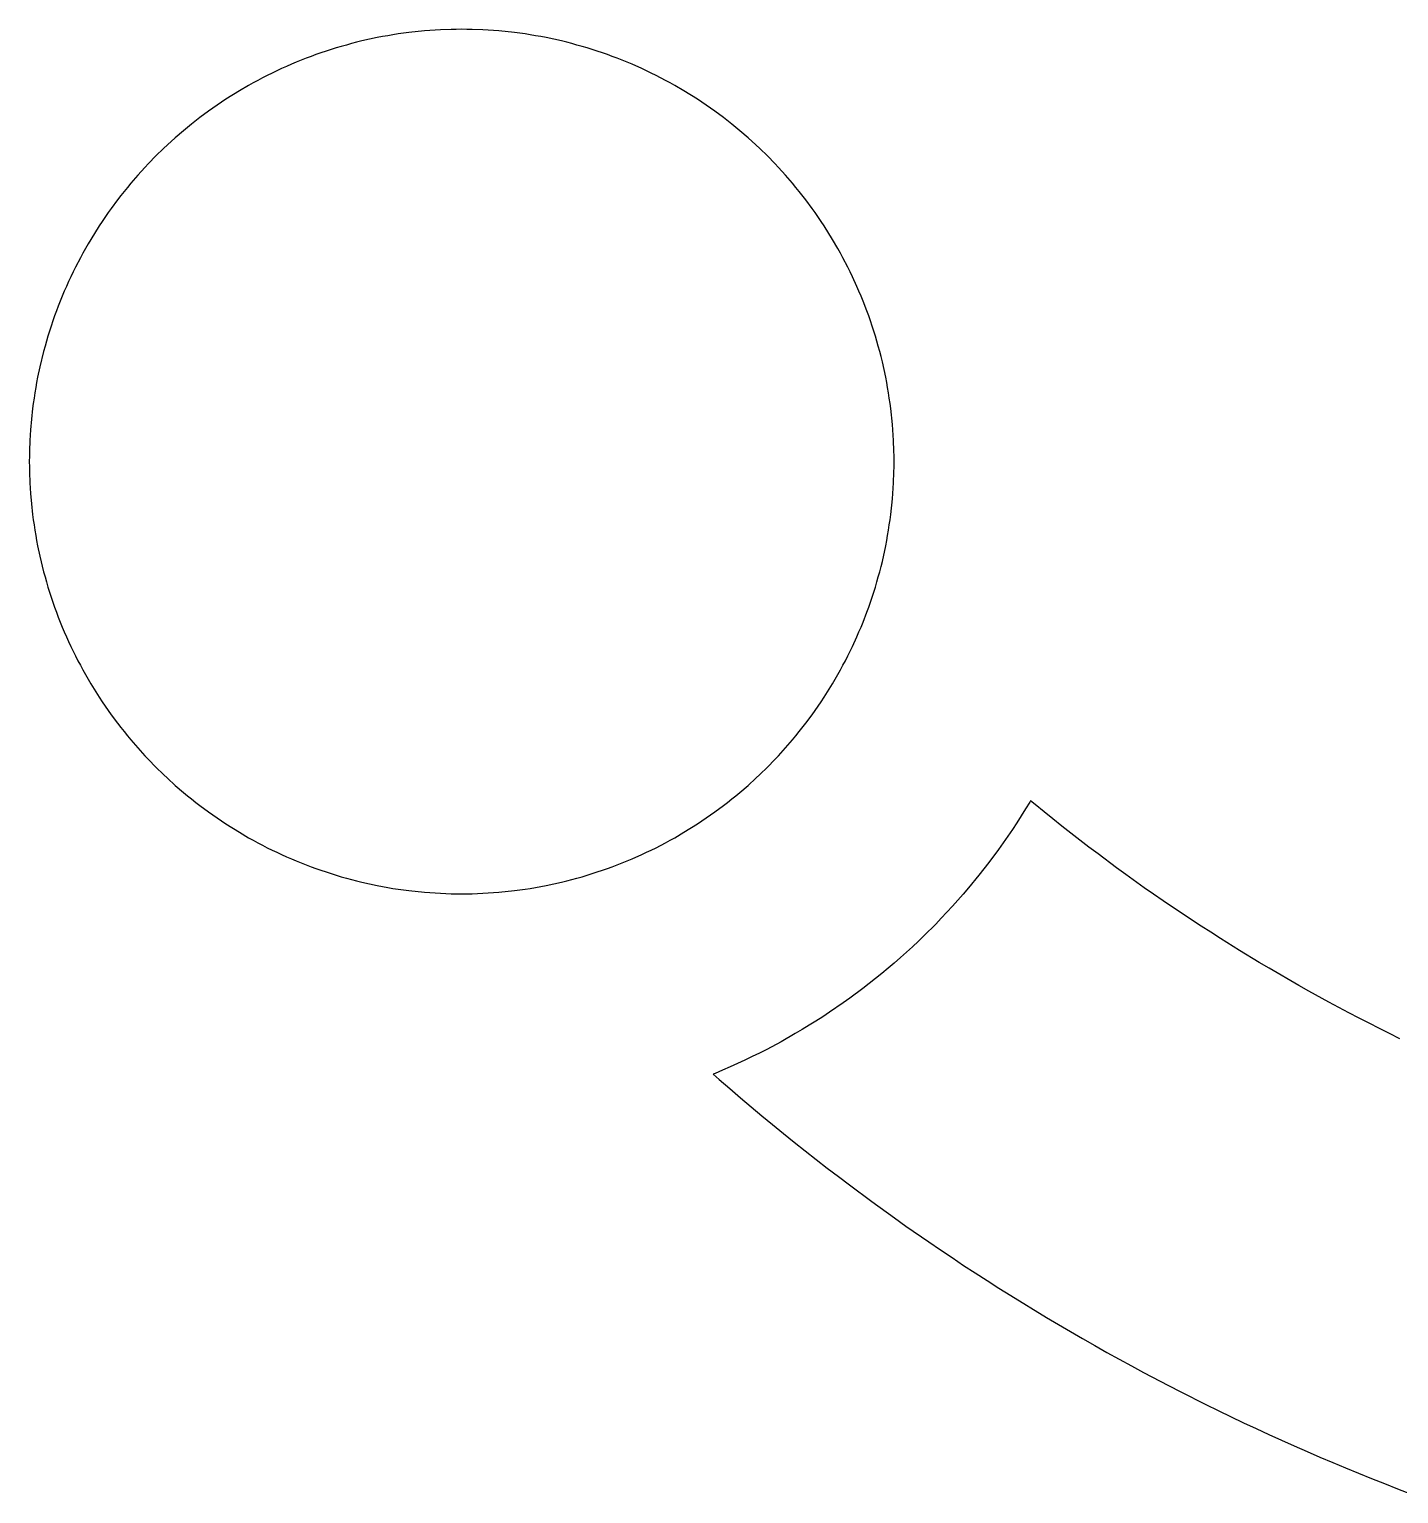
# Model space of a CAD drawing. Header units: metres. Extents: x 7.4 to 27.6, y 14.8 to 42.2.
# Drawn here: x 7.82 to 13.88, y 19.07 to 25.56 of the extents above; entities that cross this region are included whole.
import ezdxf

# ---------------------------------------------------------------- set-up
doc = ezdxf.new("R2010")
doc.units = ezdxf.units.M

msp = doc.modelspace()

# ---------------------------------------------------------------- linework, layer by layer
for p, q in [((9.56586, 25.5519), (9.49578, 25.5444)), ((9.58923, 25.5534), (9.56586, 25.5519)), ((9.61259, 25.5554), (9.58923, 25.5534)), ((9.63645, 25.5563), (9.61259, 25.5554)), ((9.68317, 25.5583), (9.63645, 25.5563)), ((9.70653, 25.5583), (9.68317, 25.5583)), ((9.73039, 25.5588), (9.70653, 25.5583)), ((9.75376, 25.5583), (9.73039, 25.5588)), ((9.77712, 25.5583), (9.75376, 25.5583)), ((9.82384, 25.5563), (9.77712, 25.5583)), ((9.8477, 25.5554), (9.82384, 25.5563)), ((9.87106, 25.5534), (9.8477, 25.5554)), ((9.89443, 25.5519), (9.87106, 25.5534)), ((9.96451, 25.5444), (9.89443, 25.5519)), ((9.19704, 25.4828), (9.17467, 25.4763)), ((9.2199, 25.4892), (9.19704, 25.4828)), ((9.24227, 25.4957), (9.2199, 25.4892)), ((9.26514, 25.5012), (9.24227, 25.4957)), ((9.288, 25.5071), (9.26514, 25.5012)), ((9.3566, 25.5221), (9.288, 25.5071)), ((9.37996, 25.5265), (9.3566, 25.5221)), ((9.40282, 25.5305), (9.37996, 25.5265)), ((9.42619, 25.5345), (9.40282, 25.5305)), ((9.44955, 25.538), (9.42619, 25.5345)), ((9.47241, 25.5414), (9.44955, 25.538)), ((9.49578, 25.5444), (9.47241, 25.5414)), ((9.98788, 25.5414), (9.96451, 25.5444)), ((10.0112, 25.538), (9.98788, 25.5414)), ((10.0341, 25.5345), (10.0112, 25.538)), ((10.0575, 25.5305), (10.0341, 25.5345)), ((10.0803, 25.5265), (10.0575, 25.5305)), ((10.1037, 25.5221), (10.0803, 25.5265)), ((10.1723, 25.5071), (10.1037, 25.5221)), ((10.1952, 25.5012), (10.1723, 25.5071)), ((10.218, 25.4957), (10.1952, 25.5012)), ((10.2404, 25.4892), (10.218, 25.4957)), ((10.2633, 25.4828), (10.2404, 25.4892)), ((10.2856, 25.4763), (10.2633, 25.4828)), ((9.01958, 25.4216), (8.99771, 25.4132)), ((9.04145, 25.4306), (9.01958, 25.4216)), ((9.06333, 25.439), (9.04145, 25.4306)), ((9.0852, 25.447), (9.06333, 25.439)), ((9.1523, 25.4694), (9.0852, 25.447)), ((9.17467, 25.4763), (9.1523, 25.4694)), ((10.308, 25.4694), (10.2856, 25.4763)), ((10.3751, 25.447), (10.308, 25.4694)), ((10.397, 25.439), (10.3751, 25.447)), ((10.4188, 25.4306), (10.397, 25.439)), ((10.4407, 25.4216), (10.4188, 25.4306)), ((10.4626, 25.4132), (10.4407, 25.4216)), ((8.86947, 25.3545), (8.84859, 25.3436)), ((8.89084, 25.365), (8.86947, 25.3545)), ((8.91172, 25.3749), (8.89084, 25.365)), ((8.93309, 25.3849), (8.91172, 25.3749)), ((8.95447, 25.3943), (8.93309, 25.3849)), ((8.97634, 25.4037), (8.95447, 25.3943)), ((8.99771, 25.4132), (8.97634, 25.4037)), ((10.4844, 25.4037), (10.4626, 25.4132)), ((10.5272, 25.3849), (10.4844, 25.4037)), ((10.5486, 25.3749), (10.5272, 25.3849)), ((10.5694, 25.365), (10.5486, 25.3749)), ((10.5908, 25.3545), (10.5694, 25.365)), ((10.6326, 25.3327), (10.5908, 25.3545)), ((8.78695, 25.3103), (8.74619, 25.2864)), ((8.80733, 25.3217), (8.78695, 25.3103)), ((8.82821, 25.3327), (8.80733, 25.3217)), ((8.84859, 25.3436), (8.82821, 25.3327)), ((10.653, 25.3217), (10.6326, 25.3327)), ((10.6733, 25.3103), (10.653, 25.3217)), ((10.7141, 25.2864), (10.6733, 25.3103)), ((8.64728, 25.2228), (8.62839, 25.2094)), ((8.66666, 25.2362), (8.64728, 25.2228)), ((8.68655, 25.2492), (8.66666, 25.2362)), ((8.74619, 25.2864), (8.68655, 25.2492)), ((10.7737, 25.2492), (10.7141, 25.2864)), ((10.7936, 25.2362), (10.7737, 25.2492)), ((10.8324, 25.2094), (10.7936, 25.2362)), ((8.57123, 25.1681), (8.53444, 25.1393)), ((8.609, 25.196), (8.57123, 25.1681)), ((8.62839, 25.2094), (8.609, 25.196)), ((10.8513, 25.196), (10.8324, 25.2094)), ((10.8891, 25.1681), (10.8513, 25.196)), ((10.9258, 25.1393), (10.8891, 25.1681)), ((8.49816, 25.1095), (8.46237, 25.0787)), ((8.51605, 25.1244), (8.49816, 25.1095)), ((8.53444, 25.1393), (8.51605, 25.1244)), ((10.9442, 25.1244), (10.9258, 25.1393)), ((10.9621, 25.1095), (10.9442, 25.1244)), ((10.9979, 25.0787), (10.9621, 25.1095)), ((8.41067, 25.0309), (8.37687, 24.9981)), ((8.42757, 25.0469), (8.41067, 25.0309)), ((8.46237, 25.0787), (8.42757, 25.0469)), ((11.0327, 25.0469), (10.9979, 25.0787)), ((11.0496, 25.0309), (11.0327, 25.0469)), ((11.0834, 24.9981), (11.0496, 25.0309)), ((8.34406, 24.9643), (8.32816, 24.9474)), ((8.37687, 24.9981), (8.34406, 24.9643)), ((11.1162, 24.9643), (11.0834, 24.9981)), ((11.1321, 24.9474), (11.1162, 24.9643)), ((8.29635, 24.9126), (8.26553, 24.8769)), ((8.32816, 24.9474), (8.29635, 24.9126)), ((11.1639, 24.9126), (11.1321, 24.9474)), ((11.1948, 24.8769), (11.1639, 24.9126)), ((8.2362, 24.8406), (8.22129, 24.8222)), ((8.25062, 24.859), (8.2362, 24.8406)), ((8.26553, 24.8769), (8.25062, 24.859)), ((11.2097, 24.859), (11.1948, 24.8769)), ((11.2246, 24.8406), (11.2097, 24.859)), ((11.2534, 24.8038), (11.2246, 24.8406)), ((8.20687, 24.8038), (8.17904, 24.766)), ((8.22129, 24.8222), (8.20687, 24.8038)), ((11.2813, 24.766), (11.2534, 24.8038)), ((8.13877, 24.7083), (8.12585, 24.6885)), ((8.16562, 24.7471), (8.13877, 24.7083)), ((8.17904, 24.766), (8.16562, 24.7471)), ((11.2947, 24.7471), (11.2813, 24.766)), ((11.3215, 24.7083), (11.2947, 24.7471)), ((11.3344, 24.6885), (11.3215, 24.7083)), ((8.12585, 24.6885), (8.08857, 24.6288)), ((11.3717, 24.6288), (11.3344, 24.6885)), ((8.06521, 24.5881), (8.05328, 24.5677)), ((8.07664, 24.6084), (8.06521, 24.5881)), ((8.08857, 24.6288), (8.07664, 24.6084)), ((11.3956, 24.5881), (11.3717, 24.6288)), ((11.407, 24.5677), (11.3956, 24.5881)), ((8.04234, 24.5473), (8.02047, 24.5055)), ((8.05328, 24.5677), (8.04234, 24.5473)), ((11.4179, 24.5473), (11.407, 24.5677)), ((11.4398, 24.5055), (11.4179, 24.5473)), ((8.00009, 24.4633), (7.99015, 24.4419)), ((8.01003, 24.4842), (8.00009, 24.4633)), ((8.02047, 24.5055), (8.01003, 24.4842)), ((11.4503, 24.4842), (11.4398, 24.5055)), ((11.4602, 24.4633), (11.4503, 24.4842)), ((11.4801, 24.4205), (11.4602, 24.4633)), ((7.97126, 24.3987), (7.96182, 24.3773)), ((7.98071, 24.4205), (7.97126, 24.3987)), ((7.99015, 24.4419), (7.98071, 24.4205)), ((11.489, 24.3987), (11.4801, 24.4205)), ((11.4985, 24.3773), (11.489, 24.3987)), ((7.94442, 24.3336), (7.93647, 24.3117)), ((7.95337, 24.3554), (7.94442, 24.3336)), ((7.96182, 24.3773), (7.95337, 24.3554)), ((11.5074, 24.3554), (11.4985, 24.3773)), ((11.5243, 24.3117), (11.5074, 24.3554)), ((7.92802, 24.2898), (7.90565, 24.2227)), ((7.93647, 24.3117), (7.92802, 24.2898)), ((11.5323, 24.2898), (11.5243, 24.3117)), ((11.5546, 24.2227), (11.5323, 24.2898)), ((7.89869, 24.2003), (7.89223, 24.178)), ((7.90565, 24.2227), (7.89869, 24.2003)), ((11.5616, 24.2003), (11.5546, 24.2227)), ((11.5681, 24.178), (11.5616, 24.2003)), ((7.8793, 24.1327), (7.8629, 24.0641)), ((7.88577, 24.1551), (7.8793, 24.1327)), ((7.89223, 24.178), (7.88577, 24.1551)), ((11.5745, 24.1551), (11.5681, 24.178)), ((11.581, 24.1327), (11.5745, 24.1551)), ((11.5865, 24.1099), (11.581, 24.1327)), ((7.8629, 24.0641), (7.85296, 24.0184)), ((11.5924, 24.087), (11.5865, 24.1099)), ((11.6073, 24.0184), (11.5924, 24.087)), ((7.84849, 23.9951), (7.84451, 23.9722)), ((7.85296, 24.0184), (7.84849, 23.9951)), ((11.6118, 23.9951), (11.6073, 24.0184)), ((11.6158, 23.9722), (11.6118, 23.9951)), ((7.83705, 23.9255), (7.83357, 23.9026)), ((7.84053, 23.9488), (7.83705, 23.9255)), ((7.84451, 23.9722), (7.84053, 23.9488)), ((11.6198, 23.9488), (11.6158, 23.9722)), ((11.6232, 23.9255), (11.6198, 23.9488)), ((11.6267, 23.9026), (11.6232, 23.9255)), ((7.83059, 23.8792), (7.82562, 23.8325)), ((7.83357, 23.9026), (7.83059, 23.8792)), ((11.6297, 23.8792), (11.6267, 23.9026)), ((11.6372, 23.8091), (11.6297, 23.8792)), ((7.82562, 23.8325), (7.82164, 23.7858)), ((11.6386, 23.7858), (11.6372, 23.8091)), ((7.81866, 23.7386), (7.81667, 23.6918)), ((7.82015, 23.7624), (7.81866, 23.7386)), ((7.82164, 23.7858), (7.82015, 23.7624)), ((11.6406, 23.7624), (11.6386, 23.7858)), ((11.6416, 23.7386), (11.6406, 23.7624)), ((11.6436, 23.6918), (11.6416, 23.7386)), ((7.81667, 23.6685), (7.81618, 23.6451)), ((7.81667, 23.6918), (7.81667, 23.6685)), ((11.6441, 23.6685), (11.6436, 23.6918)), ((11.6441, 23.6213), (11.6441, 23.6685)), ((7.81618, 23.6451), (7.81667, 23.6213)), ((7.81667, 23.6213), (7.81667, 23.5979)), ((11.6436, 23.5979), (11.6441, 23.6213)), ((7.81667, 23.5979), (7.81866, 23.5512)), ((7.81866, 23.5512), (7.82015, 23.5273)), ((11.6406, 23.5273), (11.6416, 23.5512)), ((11.6416, 23.5512), (11.6436, 23.5979)), ((7.82015, 23.5273), (7.82164, 23.5039)), ((7.82164, 23.5039), (7.82562, 23.4572)), ((11.6297, 23.4105), (11.6372, 23.4806)), ((11.6372, 23.4806), (11.6386, 23.5039)), ((11.6386, 23.5039), (11.6406, 23.5273)), ((7.82562, 23.4572), (7.83059, 23.4105)), ((7.83059, 23.4105), (7.83357, 23.3871)), ((11.6267, 23.3871), (11.6297, 23.4105)), ((7.83357, 23.3871), (7.83705, 23.3643)), ((7.83705, 23.3643), (7.84053, 23.3409)), ((11.6198, 23.3409), (11.6232, 23.3643)), ((11.6232, 23.3643), (11.6267, 23.3871)), ((7.84053, 23.3409), (7.84451, 23.3175)), ((7.84451, 23.3175), (7.84849, 23.2947)), ((7.84849, 23.2947), (7.85296, 23.2713)), ((11.6073, 23.2713), (11.6118, 23.2947)), ((11.6118, 23.2947), (11.6158, 23.3175)), ((11.6158, 23.3175), (11.6198, 23.3409)), ((7.85296, 23.2713), (7.8629, 23.2256)), ((7.8629, 23.2256), (7.8793, 23.157)), ((11.5924, 23.2027), (11.6073, 23.2713)), ((7.8793, 23.157), (7.88577, 23.1346)), ((11.5745, 23.1346), (11.581, 23.157)), ((11.581, 23.157), (11.5865, 23.1799)), ((11.5865, 23.1799), (11.5924, 23.2027)), ((7.88577, 23.1346), (7.89223, 23.1118)), ((7.89223, 23.1118), (7.89869, 23.0894)), ((7.89869, 23.0894), (7.90565, 23.067)), ((11.5546, 23.067), (11.5616, 23.0894)), ((11.5616, 23.0894), (11.5681, 23.1118)), ((11.5681, 23.1118), (11.5745, 23.1346)), ((7.90565, 23.067), (7.92802, 22.9999)), ((11.5323, 22.9999), (11.5546, 23.067)), ((7.92802, 22.9999), (7.93647, 22.978)), ((7.93647, 22.978), (7.94442, 22.9562)), ((7.94442, 22.9562), (7.95337, 22.9343)), ((11.5074, 22.9343), (11.5243, 22.978)), ((11.5243, 22.978), (11.5323, 22.9999)), ((7.95337, 22.9343), (7.96182, 22.9124)), ((7.96182, 22.9124), (7.97126, 22.8911)), ((7.97126, 22.8911), (7.98071, 22.8692)), ((11.4801, 22.8692), (11.489, 22.8911)), ((11.489, 22.8911), (11.4985, 22.9124)), ((11.4985, 22.9124), (11.5074, 22.9343)), ((7.98071, 22.8692), (7.99015, 22.8478)), ((7.99015, 22.8478), (8.00009, 22.8264)), ((8.00009, 22.8264), (8.01003, 22.8056)), ((11.4503, 22.8056), (11.4602, 22.8264)), ((11.4602, 22.8264), (11.4801, 22.8692)), ((8.01003, 22.8056), (8.02047, 22.7842)), ((8.02047, 22.7842), (8.03141, 22.7633)), ((8.03141, 22.7633), (8.04234, 22.7429)), ((11.4179, 22.7429), (11.4289, 22.7633)), ((11.4289, 22.7633), (11.4398, 22.7842)), ((11.4398, 22.7842), (11.4503, 22.8056)), ((8.04234, 22.7429), (8.05328, 22.7221)), ((8.05328, 22.7221), (8.06521, 22.7017)), ((8.06521, 22.7017), (8.07664, 22.6813)), ((11.3717, 22.6609), (11.3956, 22.7017)), ((11.3956, 22.7017), (11.407, 22.7221)), ((11.407, 22.7221), (11.4179, 22.7429)), ((8.07664, 22.6813), (8.08857, 22.6609)), ((8.08857, 22.6609), (8.12585, 22.6013)), ((11.3344, 22.6013), (11.3717, 22.6609)), ((8.12585, 22.6013), (8.13877, 22.5814)), ((8.13877, 22.5814), (8.1522, 22.562)), ((11.3081, 22.562), (11.3215, 22.5814)), ((11.3215, 22.5814), (11.3344, 22.6013)), ((8.1522, 22.562), (8.16562, 22.5431)), ((8.16562, 22.5431), (8.17904, 22.5237)), ((8.17904, 22.5237), (8.20687, 22.4859)), ((11.2534, 22.4859), (11.2813, 22.5237)), ((11.2813, 22.5237), (11.2947, 22.5431)), ((11.2947, 22.5431), (11.3081, 22.562)), ((8.20687, 22.4859), (8.22129, 22.4676)), ((8.22129, 22.4676), (8.2362, 22.4492)), ((8.2362, 22.4492), (8.25062, 22.4308)), ((11.2097, 22.4308), (11.2246, 22.4492)), ((11.2246, 22.4492), (11.2534, 22.4859)), ((8.25062, 22.4308), (8.26553, 22.4129)), ((8.26553, 22.4129), (8.29635, 22.3771)), ((8.29635, 22.3771), (8.32816, 22.3423)), ((11.1321, 22.3423), (11.1639, 22.3771)), ((11.1639, 22.3771), (11.1948, 22.4129)), ((11.1948, 22.4129), (11.2097, 22.4308)), ((8.32816, 22.3423), (8.34406, 22.3254)), ((8.34406, 22.3254), (8.37687, 22.2916)), ((11.0834, 22.2916), (11.1162, 22.3254)), ((11.1162, 22.3254), (11.1321, 22.3423)), ((8.37687, 22.2916), (8.41067, 22.2588)), ((8.41067, 22.2588), (8.42757, 22.2429)), ((8.42757, 22.2429), (8.46237, 22.2111)), ((10.9979, 22.2111), (11.0327, 22.2429)), ((11.0327, 22.2429), (11.0496, 22.2588)), ((11.0496, 22.2588), (11.0834, 22.2916)), ((8.46237, 22.2111), (8.49816, 22.1802)), ((8.49816, 22.1802), (8.51605, 22.1653)), ((10.9442, 22.1653), (10.9621, 22.1802)), ((10.9621, 22.1802), (10.9979, 22.2111)), ((8.51605, 22.1653), (8.53444, 22.1509)), ((8.53444, 22.1509), (8.55283, 22.136)), ((8.55283, 22.136), (8.57123, 22.1216)), ((8.57123, 22.1216), (8.609, 22.0938)), ((10.8513, 22.0938), (10.8891, 22.1216)), ((10.8891, 22.1216), (10.9075, 22.136)), ((10.9075, 22.136), (10.9258, 22.1509)), ((10.9258, 22.1509), (10.9442, 22.1653)), ((12.2451, 22.1375), (12.2262, 22.1067)), ((12.2481, 22.143), (12.2451, 22.1375)), ((12.2689, 22.1261), (12.2481, 22.143)), ((12.3082, 22.0938), (12.2689, 22.1261)), ((8.609, 22.0938), (8.62839, 22.0803)), ((8.62839, 22.0803), (8.64728, 22.0669)), ((8.64728, 22.0669), (8.66666, 22.0535)), ((8.66666, 22.0535), (8.68655, 22.0406)), ((10.7737, 22.0406), (10.7936, 22.0535)), ((10.7936, 22.0535), (10.8324, 22.0803)), ((10.8324, 22.0803), (10.8513, 22.0938)), ((12.1879, 22.046), (12.168, 22.0162)), ((12.2073, 22.0764), (12.1879, 22.046)), ((12.2262, 22.1067), (12.2073, 22.0764)), ((12.3475, 22.0624), (12.3082, 22.0938)), ((12.3872, 22.0306), (12.3475, 22.0624)), ((8.68655, 22.0406), (8.74619, 22.0033)), ((8.74619, 22.0033), (8.78695, 21.9794)), ((10.6733, 21.9794), (10.7141, 22.0033)), ((10.7141, 22.0033), (10.7737, 22.0406)), ((12.168, 22.0162), (12.1273, 21.9566)), ((12.427, 21.9993), (12.3872, 22.0306)), ((12.4668, 21.9685), (12.427, 21.9993)), ((8.78695, 21.9794), (8.80733, 21.968)), ((8.80733, 21.968), (8.82821, 21.9571)), ((8.82821, 21.9571), (8.84859, 21.9461)), ((8.84859, 21.9461), (8.86947, 21.9352)), ((8.86947, 21.9352), (8.89084, 21.9248)), ((8.89084, 21.9248), (8.91172, 21.9148)), ((10.5486, 21.9148), (10.5694, 21.9248)), ((10.5694, 21.9248), (10.5908, 21.9352)), ((10.5908, 21.9352), (10.6326, 21.9571)), ((10.6326, 21.9571), (10.653, 21.968)), ((10.653, 21.968), (10.6733, 21.9794)), ((12.1064, 21.9272), (12.0636, 21.8696)), ((12.1273, 21.9566), (12.1064, 21.9272)), ((12.507, 21.9377), (12.4668, 21.9685)), ((12.5473, 21.9074), (12.507, 21.9377)), ((8.91172, 21.9148), (8.93309, 21.9049)), ((8.93309, 21.9049), (8.95447, 21.8954)), ((8.95447, 21.8954), (8.97634, 21.886)), ((8.97634, 21.886), (8.99771, 21.8765)), ((8.99771, 21.8765), (9.01958, 21.8681)), ((9.01958, 21.8681), (9.04145, 21.8591)), ((9.04145, 21.8591), (9.06333, 21.8512)), ((9.06333, 21.8512), (9.0852, 21.8427)), ((10.3751, 21.8427), (10.397, 21.8512)), ((10.397, 21.8512), (10.4188, 21.8591)), ((10.4188, 21.8591), (10.4407, 21.8681)), ((10.4407, 21.8681), (10.4626, 21.8765)), ((10.4626, 21.8765), (10.4844, 21.886)), ((10.4844, 21.886), (10.5272, 21.9049)), ((10.5272, 21.9049), (10.5486, 21.9148)), ((12.0636, 21.8696), (12.0413, 21.8412)), ((12.6288, 21.8467), (12.5473, 21.9074)), ((9.0852, 21.8427), (9.1523, 21.8204)), ((9.1523, 21.8204), (9.17467, 21.8134)), ((9.17467, 21.8134), (9.19704, 21.8069)), ((9.19704, 21.8069), (9.2199, 21.8005)), ((9.2199, 21.8005), (9.24227, 21.794)), ((9.24227, 21.794), (9.26514, 21.7886)), ((9.26514, 21.7886), (9.288, 21.7826)), ((10.1723, 21.7826), (10.1952, 21.7886)), ((10.1952, 21.7886), (10.218, 21.794)), ((10.218, 21.794), (10.2404, 21.8005)), ((10.2404, 21.8005), (10.2633, 21.8069)), ((10.2633, 21.8069), (10.2856, 21.8134)), ((10.2856, 21.8134), (10.308, 21.8204)), ((10.308, 21.8204), (10.3751, 21.8427)), ((12.0194, 21.8129), (11.9737, 21.7572)), ((12.0413, 21.8412), (12.0194, 21.8129)), ((12.6696, 21.8169), (12.6288, 21.8467)), ((12.7521, 21.7582), (12.6696, 21.8169)), ((9.288, 21.7826), (9.3566, 21.7677)), ((9.3566, 21.7677), (9.37996, 21.7632)), ((9.37996, 21.7632), (9.40282, 21.7592)), ((9.40282, 21.7592), (9.42619, 21.7553)), ((9.42619, 21.7553), (9.44955, 21.7518)), ((9.44955, 21.7518), (9.47241, 21.7483)), ((9.47241, 21.7483), (9.49578, 21.7453)), ((9.49578, 21.7453), (9.56586, 21.7379)), ((9.56586, 21.7379), (9.61259, 21.7349)), ((9.61259, 21.7349), (9.63645, 21.7334)), ((9.63645, 21.7334), (9.68317, 21.7314)), ((9.68317, 21.7314), (9.70653, 21.7314)), ((9.70653, 21.7314), (9.73039, 21.7309)), ((9.73039, 21.7309), (9.75376, 21.7314)), ((9.75376, 21.7314), (9.77712, 21.7314)), ((9.77712, 21.7314), (9.82384, 21.7334)), ((9.82384, 21.7334), (9.8477, 21.7349)), ((9.8477, 21.7349), (9.89443, 21.7379)), ((9.89443, 21.7379), (9.96451, 21.7453)), ((9.96451, 21.7453), (9.98788, 21.7483)), ((9.98788, 21.7483), (10.0112, 21.7518)), ((10.0112, 21.7518), (10.0341, 21.7553)), ((10.0341, 21.7553), (10.0575, 21.7592)), ((10.0575, 21.7592), (10.0803, 21.7632)), ((10.0803, 21.7632), (10.1037, 21.7677)), ((10.1037, 21.7677), (10.1723, 21.7826)), ((11.9503, 21.7299), (11.9264, 21.7026)), ((11.9737, 21.7572), (11.9503, 21.7299)), ((12.7933, 21.7294), (12.7521, 21.7582)), ((12.8351, 21.7006), (12.7933, 21.7294)), ((11.9026, 21.6762), (11.8782, 21.6494)), ((11.9264, 21.7026), (11.9026, 21.6762)), ((12.8768, 21.6722), (12.8351, 21.7006)), ((12.9191, 21.6439), (12.8768, 21.6722)), ((11.8285, 21.5972), (11.7778, 21.5465)), ((11.8534, 21.623), (11.8285, 21.5972)), ((11.8782, 21.6494), (11.8534, 21.623)), ((12.9609, 21.6161), (12.9191, 21.6439)), ((13.0036, 21.5882), (12.9609, 21.6161)), ((11.7778, 21.5465), (11.752, 21.5216)), ((13.0459, 21.5609), (13.0036, 21.5882)), ((13.0886, 21.5336), (13.0459, 21.5609)), ((13.1741, 21.4799), (13.0886, 21.5336)), ((11.6993, 21.4724), (11.6724, 21.4486)), ((11.7256, 21.4968), (11.6993, 21.4724)), ((11.752, 21.5216), (11.7256, 21.4968)), ((13.2606, 21.4272), (13.1741, 21.4799)), ((11.6178, 21.4013), (11.5899, 21.3785)), ((11.6451, 21.4247), (11.6178, 21.4013)), ((11.6724, 21.4486), (11.6451, 21.4247)), ((13.3043, 21.4013), (13.2606, 21.4272)), ((13.4356, 21.3253), (13.3043, 21.4013)), ((11.5621, 21.3561), (11.5054, 21.3114)), ((11.5899, 21.3785), (11.5621, 21.3561)), ((11.4478, 21.2686), (11.4184, 21.2477)), ((11.5054, 21.3114), (11.4478, 21.2686)), ((13.4798, 21.3004), (13.4356, 21.3253)), ((13.5683, 21.2517), (13.4798, 21.3004)), ((11.3588, 21.207), (11.329, 21.1871)), ((11.4184, 21.2477), (11.3588, 21.207)), ((13.6577, 21.204), (13.5683, 21.2517)), ((13.7025, 21.1806), (13.6577, 21.204)), ((11.2683, 21.1488), (11.2375, 21.1299)), ((11.2987, 21.1677), (11.2683, 21.1488)), ((11.329, 21.1871), (11.2987, 21.1677)), ((13.7477, 21.1578), (13.7025, 21.1806)), ((13.7925, 21.1344), (13.7477, 21.1578)), ((11.1441, 21.0763), (11.0804, 21.0425)), ((11.2067, 21.112), (11.1441, 21.0763)), ((11.2375, 21.1299), (11.2067, 21.112)), ((13.8377, 21.112), (13.7925, 21.1344)), ((13.8834, 21.0897), (13.8377, 21.112)), ((11.0163, 21.0101), (10.9835, 20.9947)), ((11.0481, 21.0261), (11.0163, 21.0101)), ((11.0804, 21.0425), (11.0481, 21.0261)), ((10.8851, 20.95), (10.8523, 20.9361)), ((10.9184, 20.9644), (10.8851, 20.95)), ((10.9512, 20.9793), (10.9184, 20.9644)), ((10.9835, 20.9947), (10.9512, 20.9793)), ((10.8523, 20.9361), (10.8438, 20.9326)), ((10.8438, 20.9326), (10.8707, 20.9092)), ((10.8707, 20.9092), (10.9174, 20.8685)), ((10.9174, 20.8685), (10.9641, 20.8282)), ((10.9641, 20.8282), (11.0586, 20.7487)), ((11.0586, 20.7487), (11.1063, 20.7094)), ((11.1063, 20.7094), (11.1545, 20.6701)), ((11.1545, 20.6701), (11.2027, 20.6314)), ((11.2027, 20.6314), (11.2509, 20.5931)), ((11.2509, 20.5931), (11.2996, 20.5548)), ((11.2996, 20.5548), (11.3484, 20.5171)), ((11.3484, 20.5171), (11.3976, 20.4793)), ((11.3976, 20.4793), (11.4468, 20.442)), ((11.4468, 20.442), (11.5462, 20.3684)), ((11.5462, 20.3684), (11.6466, 20.2959)), ((11.6466, 20.2959), (11.6968, 20.2601)), ((11.6968, 20.2601), (11.7982, 20.1895)), ((11.7982, 20.1895), (11.8494, 20.1547)), ((11.8494, 20.1547), (11.9011, 20.1204)), ((11.9011, 20.1204), (11.9523, 20.0861)), ((11.9523, 20.0861), (12.004, 20.0523)), ((12.004, 20.0523), (12.0562, 20.0185)), ((12.0562, 20.0185), (12.1084, 19.9852)), ((12.1084, 19.9852), (12.1606, 19.9524)), ((12.1606, 19.9524), (12.3186, 19.8555)), ((12.3186, 19.8555), (12.425, 19.7928)), ((12.425, 19.7928), (12.4787, 19.7615)), ((12.4787, 19.7615), (12.5324, 19.7312)), ((12.5324, 19.7312), (12.5866, 19.7009)), ((12.5866, 19.7009), (12.6402, 19.671)), ((12.6402, 19.671), (12.6949, 19.6412)), ((12.6949, 19.6412), (12.7491, 19.6119)), ((12.7491, 19.6119), (12.8585, 19.5542)), ((12.8585, 19.5542), (12.9136, 19.5259)), ((12.9136, 19.5259), (13.024, 19.4702)), ((13.024, 19.4702), (13.0797, 19.4429)), ((13.0797, 19.4429), (13.191, 19.3892)), ((13.191, 19.3892), (13.2472, 19.3634)), ((13.2472, 19.3634), (13.3033, 19.337)), ((13.3033, 19.337), (13.4157, 19.2863)), ((13.4157, 19.2863), (13.4723, 19.2615)), ((13.4723, 19.2615), (13.5295, 19.2371)), ((13.5295, 19.2371), (13.5862, 19.2127)), ((13.5862, 19.2127), (13.6433, 19.1889)), ((13.6433, 19.1889), (13.7577, 19.1422)), ((13.7577, 19.1422), (13.8153, 19.1198)), ((13.8153, 19.1198), (13.873, 19.0969)), ((13.873, 19.0969), (13.9306, 19.075))]:
    msp.add_line(p, q)

doc.saveas('drawing.dxf')
